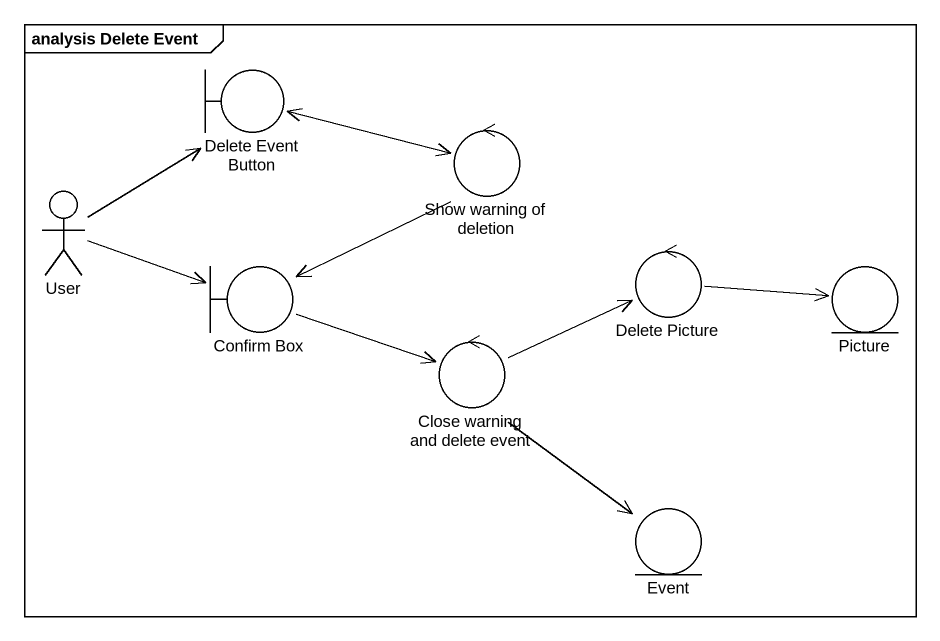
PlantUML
@startuml
mainframe analysis Delete Event
boundary "Delete Event Button" as Delete_Event_Button
control "Show warning of deletion" as Show_warning_of_deletion
actor User
boundary "Confirm Box" as Confirm_Box
control "Delete Picture" as Delete_Picture
entity Picture
control "Close warning and delete event" as Close_warning_and_delete
entity Event
Delete_Event_Button -right-> Show_warning_of_deletion
Show_warning_of_deletion -left-> Delete_Event_Button
Show_warning_of_deletion --> Confirm_Box
User -up-> Delete_Event_Button
User -right-> Confirm_Box
Confirm_Box -right-> Close_warning_and_delete
Delete_Picture -right-> Picture
Close_warning_and_delete -right-> Delete_Picture
Close_warning_and_delete --> Event
@enduml
